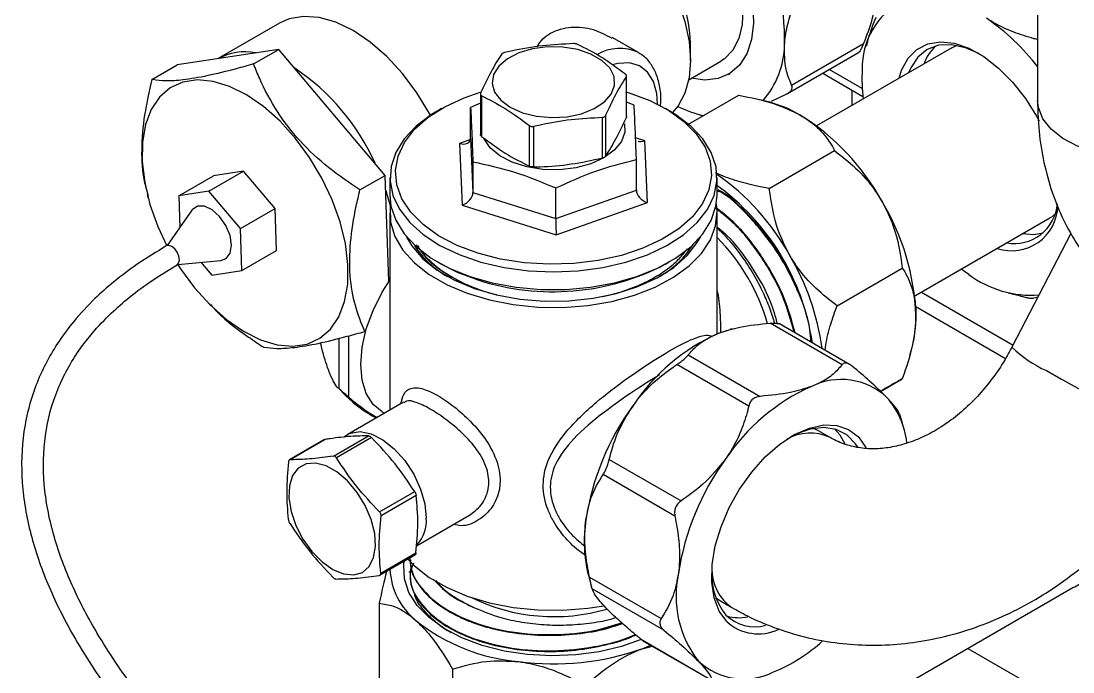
# Model space of a CAD drawing. Extents: x 75 to 2075, y 25 to 1460.
# Drawn here: x 1484.7 to 1645.4, y 666.1 to 765.5 of the extents above; entities that cross this region are included whole.
import ezdxf

# ---------------------------------------------------------------- set-up
doc = ezdxf.new("R2010")
doc.units = 0
doc.header["$LTSCALE"] = 5
doc.linetypes.add('SLD-KATı', pattern=[0])
doc.layers.get('0').update_dxf_attribs({"linetype": 'CONTINUOUS'})

msp = doc.modelspace()

# ---------------------------------------------------------------- linework, layer by layer
at = {"color": 7, "linetype": 'SLD-KATı'}
for p, q in [((1640.005, 781.343), (1640.005, 753.423)), ((1524.137, 765.205), (1514.784, 759.805)), ((1579.003, 760.709), (1574.988, 763.027)), ((1586.946, 759.496), (1586.946, 762.217)), ((1602.426, 755.765), (1613.412, 762.107)), ((1613.95, 762.194), (1613.797, 761.639)), ((1524.047, 761.216), (1508.516, 758.851)), ((1520.184, 758.986), (1524.047, 761.216)), ((1540.311, 741.961), (1524.047, 761.216)), ((1579.003, 760.709), (1579.151, 760.62)), ((1601.806, 754.479), (1612.656, 760.743)), ((1626.882, 761.431), (1606.241, 749.515)), ((1504.653, 756.621), (1508.516, 758.851)), ((1586.688, 756.571), (1591.594, 759.403)), ((1592.76, 757.383), (1592.996, 757.519)), ((1607.168, 757.575), (1613.3, 754.034)), ((1577.175, 750.822), (1577.175, 757.032)), ((1577.205, 750.95), (1577.205, 757.131)), ((1554.85, 754.38), (1554.85, 748.199)), ((1555.028, 754.134), (1555.028, 747.924)), ((1586.683, 749.772), (1594.337, 754.191)), ((1599.342, 753.32), (1601.611, 754.378)), ((1611.669, 752.649), (1611.669, 754.976)), ((1554.85, 752.98), (1553.353, 752.351)), ((1578.346, 752.707), (1577.205, 753.142)), ((1599.068, 753.136), (1597.965, 753.424)), ((1548.936, 752.186), (1548.347, 751.846)), ((1553.353, 747.671), (1553.353, 752.351)), ((1573.493, 744.618), (1573.493, 750.828)), ((1573.983, 751.089), (1573.983, 744.88)), ((1583.708, 751.846), (1583.119, 752.186)), ((1588.377, 751.228), (1588.947, 751.079)), ((1562.346, 743.357), (1562.346, 749.567)), ((1562.983, 749.453), (1562.983, 743.243)), ((1553.353, 747.671), (1553.709, 739.341)), ((1551.664, 746.841), (1552.067, 737.401)), ((1580.391, 737.804), (1579.988, 747.244)), ((1578.702, 739.696), (1578.702, 744.377)), ((1599.001, 739.975), (1608.981, 745.737)), ((1553.709, 744.021), (1553.709, 739.341)), ((1508.765, 738.838), (1514.068, 741.899)), ((1513.367, 739.539), (1518.67, 742.6)), ((1518.67, 742.6), (1514.068, 741.899)), ((1523.489, 736.895), (1518.67, 742.6)), ((1536.448, 739.731), (1540.311, 741.961)), ((1540.861, 725.724), (1540.311, 741.961)), ((1541.027, 741.642), (1541.027, 738.92)), ((1591.027, 738.92), (1591.027, 741.642)), ((1513.367, 739.539), (1508.765, 738.838)), ((1518.186, 733.833), (1513.367, 739.539)), ((1566.383, 735.354), (1566.383, 740.034)), ((1566.383, 735.354), (1578.702, 739.696)), ((1591.369, 739.42), (1591.027, 739.588)), ((1503.95, 738.982), (1504.113, 738.381)), ((1508.765, 738.838), (1508.929, 734.007)), ((1553.709, 739.341), (1566.383, 735.354)), ((1510.78, 736.628), (1506.96, 731.22)), ((1518.186, 733.833), (1523.489, 736.895)), ((1523.706, 730.489), (1523.489, 736.895)), ((1552.067, 737.401), (1566.431, 732.882)), ((1566.431, 732.882), (1580.391, 737.804)), ((1541.027, 736.199), (1541.027, 706.095)), ((1591.027, 717.75), (1591.027, 736.199)), ((1621.24, 723.534), (1641.881, 735.45)), ((1505.562, 734.165), (1506.948, 731.204)), ((1518.403, 727.427), (1518.186, 733.833)), ((1645.102, 733.078), (1636.095, 715.72)), ((1518.403, 727.427), (1523.706, 730.489)), ((1508.615, 728.353), (1515.208, 728.956)), ((1512.154, 728.677), (1513.801, 726.727)), ((1548.347, 728.717), (1548.936, 728.377)), ((1583.119, 728.377), (1583.708, 728.717)), ((1513.801, 726.727), (1518.403, 727.427)), ((1549.695, 727), (1549.62, 726.792)), ((1609.356, 722.039), (1619.337, 727.801)), ((1629.499, 726.823), (1628.344, 727.635)), ((1635.518, 724.014), (1637.377, 723.529)), ((1513.393, 722.307), (1513.53, 722.169)), ((1621.38, 721.904), (1635.112, 713.977)), ((1610.137, 713.024), (1599.151, 719.366)), ((1611.281, 713.082), (1600.572, 719.264)), ((1537.18, 718.111), (1537.328, 718.196)), ((1593.313, 718.497), (1593.091, 718.439)), ((1620.485, 714.411), (1620.788, 715.511)), ((1586.63, 714.537), (1597.616, 708.195)), ((1595.859, 706.709), (1584.873, 713.051)), ((1615.995, 708.96), (1619.337, 710.89)), ((1533.126, 709.471), (1534.286, 708.294)), ((1543.097, 707.289), (1534.511, 702.333)), ((1539.845, 705.813), (1540.192, 705.613)), ((1619.61, 703.13), (1619.069, 705.094)), ((1608.293, 701.901), (1606.525, 702.922)), ((1531.032, 701.583), (1525.676, 698.491)), ((1531.142, 701.619), (1525.764, 698.515)), ((1532.382, 699.058), (1537.76, 702.162)), ((1538.231, 701.888), (1532.854, 698.783)), ((1534.61, 702.311), (1534.004, 701.953)), ((1574.55, 698.565), (1585.537, 692.222)), ((1584.583, 689.904), (1573.597, 696.246)), ((1539.435, 690.548), (1544.812, 693.652)), ((1545.046, 693.044), (1539.669, 689.94)), ((1545.076, 685.339), (1553.095, 689.968)), ((1539.506, 680.865), (1544.861, 683.957)), ((1539.632, 681.161), (1545.01, 684.265)), ((1543.993, 681.424), (1543.993, 681.322)), ((1571.371, 680.814), (1571.911, 678.85)), ((1571.519, 680.588), (1582.505, 674.246)), ((1582.914, 672.452), (1571.927, 678.794)), ((1592.972, 648.688), (1645.416, 678.963)), ((1591.526, 676.94), (1593.294, 675.92)), ((1539.4, 676.579), (1539.4, 665.054)), ((1579.312, 671.137), (1590.298, 664.795)), ((1579.703, 670.86), (1590.412, 664.678)), ((1579.553, 669.625), (1580.907, 670.165)), ((1579.553, 669.625), (1581.135, 670.033)), ((1629.342, 669.684), (1669.147, 646.705)), ((1550.604, 666.524), (1550.604, 654.999))]:
    msp.add_line(p, q, dxfattribs=at)
at = {"color": 8, "linetype": 'SLD-KATı'}
for p, q in [((1613.208, 755.215), (1608.144, 758.138)), ((1579.988, 747.244), (1578.575, 747.689)), ((1553.324, 747.427), (1551.664, 746.841)), ((1622.255, 724.12), (1636.259, 716.036)), ((1533.263, 709.341), (1533.263, 717.069)), ((1534.684, 717.419), (1534.684, 708.118))]:
    msp.add_line(p, q, dxfattribs=at)
at = {"color": 7, "linetype": 'SLD-KATı', "flags": 128}
for points in [[(1583.469, 788.651), (1585.816, 787.052), (1588.087, 785.018), (1590.209, 782.612), (1592.115, 779.913), (1593.743, 777.007), (1595.041, 773.987), (1595.967, 770.951), (1596.491, 767.996), (1596.597, 765.218), (1596.28, 762.705), (1595.552, 760.538), (1594.436, 758.787), (1592.967, 757.508), (1591.193, 756.742), (1589.171, 756.514), (1587.086, 756.801)], [(1583.469, 786.746), (1585.644, 785.25), (1587.74, 783.33), (1589.682, 781.053), (1591.399, 778.502), (1592.829, 775.77), (1593.922, 772.955), (1594.636, 770.159), (1594.947, 767.482), (1594.843, 765.023), (1594.328, 762.868), (1593.421, 761.098), (1592.153, 759.774), (1591.594, 759.403)], [(1573.099, 783.48), (1575.503, 781.849), (1577.835, 779.782), (1580.022, 777.341), (1582, 774.601), (1583.706, 771.645), (1585.091, 768.562), (1586.111, 765.447), (1586.736, 762.394), (1586.946, 759.496), (1586.736, 756.84), (1586.111, 754.509), (1585.091, 752.571), (1584.219, 751.542)], [(1547.227, 751.155), (1547.092, 751.405), (1545.158, 754.576), (1542.958, 757.505), (1540.552, 760.113), (1538.005, 762.329), (1535.386, 764.091), (1532.768, 765.352), (1530.22, 766.078), (1527.814, 766.248), (1525.614, 765.858), (1524.137, 765.205)], [(1618.839, 756.788), (1619.236, 758.048), (1620.221, 759.858), (1621.568, 761.21), (1623.23, 762.058), (1625.152, 762.373), (1627.268, 762.144), (1629.505, 761.378), (1631.788, 760.103), (1634.04, 758.361), (1636.182, 756.211), (1638.143, 753.727), (1639.855, 750.994), (1640.243, 750.272)], [(1568.101, 750.924), (1570.31, 751.387), (1572.25, 752.154), (1573.8, 753.174), (1574.861, 754.385), (1575.366, 755.71), (1575.286, 757.067), (1574.623, 758.369), (1573.42, 759.535), (1571.753, 760.491), (1569.726, 761.179), (1567.467, 761.553), (1565.117, 761.592), (1562.824, 761.292), (1560.733, 760.672), (1558.974, 759.772), (1557.659, 758.647), (1556.869, 757.369), (1556.655, 756.018), (1557.03, 754.678), (1557.97, 753.434), (1559.416, 752.364), (1561.278, 751.536), (1563.438, 751), (1565.761, 750.792), (1568.101, 750.924)], [(1631.146, 760.511), (1628.986, 761.465), (1626.848, 761.923), (1624.877, 761.833), (1623.142, 761.196), (1621.707, 760.038), (1620.624, 758.398), (1620.303, 757.633)], [(1626.882, 761.431), (1627.422, 761.701), (1627.687, 761.805)], [(1508.595, 728.351), (1509.018, 727.7), (1511.175, 724.773), (1513.543, 722.157), (1516.056, 719.923), (1518.647, 718.134), (1521.244, 716.837), (1523.777, 716.068), (1526.177, 715.849), (1528.377, 716.184), (1530.319, 717.065), (1531.949, 718.468), (1533.223, 720.354), (1534.106, 722.672), (1534.573, 725.36), (1534.613, 728.342), (1534.224, 731.539), (1533.416, 734.863), (1532.212, 738.224), (1530.645, 741.528), (1528.756, 744.688), (1526.599, 747.616), (1524.231, 750.232), (1521.718, 752.465), (1519.127, 754.254), (1516.53, 755.551), (1513.997, 756.32), (1511.597, 756.54), (1509.397, 756.205), (1507.455, 755.324), (1505.825, 753.921), (1504.551, 752.034), (1503.668, 749.716), (1503.201, 747.029), (1503.161, 744.046), (1503.551, 740.849), (1504.358, 737.525), (1505.562, 734.165)], [(1587.248, 735.647), (1585.178, 733.813), (1582.636, 732.188), (1579.685, 730.813), (1576.398, 729.721), (1572.856, 728.94), (1569.145, 728.488), (1565.358, 728.377), (1561.587, 728.609), (1557.925, 729.179), (1554.463, 730.072), (1551.286, 731.268), (1548.472, 732.735), (1546.09, 734.438), (1544.199, 736.336), (1542.845, 738.381), (1542.063, 740.523), (1541.87, 742.709), (1542.272, 744.886), (1543.259, 747), (1544.807, 748.998), (1546.877, 750.833), (1549.419, 752.457), (1552.37, 753.832), (1554.974, 754.729)], [(1577.046, 754.739), (1577.592, 754.573), (1580.769, 753.378), (1583.583, 751.91), (1585.965, 750.207), (1587.856, 748.309), (1589.21, 746.264), (1589.992, 744.122), (1590.185, 741.936), (1589.783, 739.759), (1588.796, 737.645), (1587.248, 735.647)], [(1548.347, 751.846), (1547.379, 751.254), (1545.056, 749.498), (1543.224, 747.558), (1541.927, 745.479), (1541.195, 743.31), (1541.045, 741.102), (1541.481, 738.907), (1542.491, 736.776), (1544.054, 734.759), (1546.132, 732.903), (1548.675, 731.252), (1551.626, 729.845), (1554.914, 728.714), (1558.463, 727.886), (1562.189, 727.381), (1566.005, 727.21), (1569.821, 727.377), (1573.549, 727.879), (1577.1, 728.703), (1580.392, 729.83), (1583.347, 731.234), (1585.896, 732.883), (1587.98, 734.736), (1587.98, 734.736)], [(1587.98, 734.736), (1589.548, 736.752), (1590.566, 738.882), (1591.008, 741.076), (1590.865, 743.284), (1590.14, 745.454), (1588.849, 747.534), (1587.024, 749.476), (1584.706, 751.235), (1583.708, 751.846)], [(1576.901, 749.847), (1576.926, 748.548), (1576.402, 747.113), (1575.317, 745.786), (1573.732, 744.639), (1571.732, 743.735), (1569.424, 743.121), (1566.933, 742.83), (1564.393, 742.88), (1561.941, 743.266), (1559.71, 743.968), (1557.819, 744.948), (1556.371, 746.153), (1555.443, 747.519), (1555.415, 747.582)], [(1540.388, 739.685), (1540.528, 739.245), (1541.058, 737.348)], [(1541.027, 738.92), (1541.19, 737.278), (1541.915, 735.109), (1543.206, 733.028), (1545.031, 731.086), (1547.349, 729.328), (1550.104, 727.794), (1553.233, 726.522), (1556.661, 725.539), (1560.309, 724.871), (1564.091, 724.532), (1567.919, 724.53), (1571.702, 724.865), (1575.352, 725.53), (1578.784, 726.508), (1581.916, 727.778), (1584.676, 729.309), (1586.999, 731.065), (1588.831, 733.005), (1590.128, 735.084), (1590.86, 737.252), (1591.027, 738.92)], [(1515.208, 728.956), (1515.999, 729.242), (1516.616, 730.062), (1516.825, 731.296), (1516.595, 732.778), (1515.959, 734.308), (1515.002, 735.679), (1513.853, 736.706), (1512.669, 737.251), (1511.607, 737.24), (1510.813, 736.673), (1510.78, 736.628)], [(1541.139, 737.559), (1541.069, 737.027), (1541.142, 734.818), (1541.799, 732.642), (1543.023, 730.548), (1544.787, 728.587), (1547.048, 726.805), (1549.755, 725.242), (1552.843, 723.937), (1556.24, 722.918), (1559.866, 722.212), (1563.637, 721.833), (1567.463, 721.79), (1571.257, 722.086), (1574.927, 722.712), (1578.389, 723.654), (1581.561, 724.89), (1584.369, 726.392), (1586.747, 728.123), (1588.64, 730.044), (1590.003, 732.108), (1590.803, 734.269), (1591.023, 736.475), (1590.916, 737.559)], [(1642.608, 735.96), (1642.114, 735.593), (1641.881, 735.45)], [(1640.862, 733.131), (1639.389, 732.893), (1637.659, 733.012)], [(1543.529, 732.628), (1544.381, 731.169), (1546.059, 729.23), (1548.254, 727.471), (1550.909, 725.938), (1553.956, 724.671), (1557.316, 723.703), (1560.901, 723.058), (1564.619, 722.753), (1568.373, 722.797), (1572.067, 723.187), (1575.604, 723.915), (1578.893, 724.961), (1581.849, 726.298), (1584.395, 727.891), (1586.466, 729.7), (1588.007, 731.677), (1588.526, 732.628)], [(1508.87, 729.051), (1508.78, 729.623), (1508.525, 730.212), (1508.142, 730.728), (1507.691, 731.092), (1507.24, 731.249), (1506.858, 731.174), (1506.855, 731.172)], [(1508.529, 728.29), (1508.78, 728.582), (1508.87, 729.051)], [(1548.936, 728.377), (1551.286, 727.185), (1554.463, 725.99)], [(1539.845, 705.813), (1539.844, 705.814), (1538.452, 706.969), (1537.417, 708.607), (1536.78, 710.665), (1536.565, 713.063), (1536.78, 715.709), (1537.417, 718.502), (1538.452, 721.335), (1539.844, 724.097), (1541.027, 725.968)], [(1591.313, 717.863), (1593.008, 718.417), (1593.091, 718.439)], [(1592.497, 673.766), (1591.346, 675.378), (1590.576, 677.417), (1590.214, 679.812), (1590.273, 682.482), (1590.751, 685.336), (1591.63, 688.277), (1592.882, 691.205), (1594.464, 694.02), (1596.321, 696.627), (1598.391, 698.936), (1600.602, 700.868), (1602.881, 702.359), (1605.148, 703.357), (1607.328, 703.828), (1609.345, 703.757), (1611.131, 703.145), (1612.626, 702.014), (1613.777, 700.402), (1613.82, 700.319)], [(1612.481, 700.456), (1612.165, 700.945), (1610.862, 702.297), (1609.237, 703.14), (1607.349, 703.444), (1605.268, 703.199), (1603.067, 702.412), (1602.261, 702.002)], [(1606.525, 702.922), (1606.32, 703.034), (1605.72, 703.296)], [(1609.043, 703.2), (1609.808, 702.306), (1610.561, 700.954)], [(1535.492, 680.907), (1536.821, 681.293), (1537.86, 682.192), (1538.543, 683.547), (1538.828, 685.274), (1538.697, 687.263), (1538.158, 689.39), (1537.245, 691.521), (1536.015, 693.522), (1534.545, 695.268), (1532.929, 696.648), (1531.267, 697.577), (1529.664, 697.995), (1528.22, 697.876), (1527.027, 697.228), (1526.159, 696.092), (1525.671, 694.539), (1525.594, 692.667), (1525.931, 690.592), (1526.663, 688.446), (1527.744, 686.364), (1529.104, 684.475), (1530.659, 682.9), (1532.311, 681.736), (1533.957, 681.058), (1535.492, 680.907)], [(1543.787, 683.337), (1544.787, 682.317), (1547.048, 680.534), (1549.755, 678.972), (1552.843, 677.666), (1556.24, 676.648), (1559.866, 675.941), (1563.637, 675.562), (1567.463, 675.52), (1571.257, 675.815), (1573.739, 676.199)], [(1579.434, 671.033), (1576.425, 669.973), (1573.015, 669.163), (1569.423, 668.679), (1565.744, 668.534), (1562.072, 668.732), (1558.502, 669.267), (1555.127, 670.125), (1552.035, 671.285), (1549.305, 672.717), (1547.008, 674.383), (1545.203, 676.239), (1543.938, 678.239), (1543.245, 680.33), (1543.143, 682.459), (1543.212, 683.005)], [(1590.799, 677.451), (1590.99, 677.298), (1591.526, 676.94)]]:
    msp.add_lwpolyline(points, dxfattribs=at)
at = {"color": 8, "linetype": 'SLD-KATı', "flags": 128}
for points in [[(1581.937, 752.824), (1581.821, 754.447), (1581.31, 756.278), (1580.414, 757.711), (1579.177, 758.679), (1577.655, 759.136), (1575.921, 759.062), (1575.188, 758.883)], [(1665.612, 747.3), (1663.259, 746.192), (1660.569, 745.381), (1657.651, 744.899), (1654.625, 744.766), (1651.614, 744.988), (1648.742, 745.554), (1646.127, 746.443), (1643.875, 747.618), (1642.079, 749.03), (1640.811, 750.622), (1640.125, 752.329), (1640.005, 753.423)], [(1641.349, 712.121), (1643.649, 710.821), (1646.185, 709.438), (1648.853, 708.03), (1651.544, 706.654), (1654.147, 705.366), (1656.556, 704.219), (1658.673, 703.26), (1660.41, 702.529), (1661.697, 702.055), (1662.481, 701.857), (1662.723, 701.903)], [(1534.558, 702.36), (1535.004, 702.566), (1536.5, 702.799), (1538.186, 702.459), (1539.955, 701.566), (1541.696, 700.177), (1543.3, 698.38), (1544.666, 696.287), (1545.707, 694.029), (1546.36, 691.75), (1546.582, 689.591)]]:
    msp.add_lwpolyline(points, dxfattribs=at)
at = {"color": 7, "linetype": 'SLD-KATı'}
for centre, radius, start, end in [((1562.238, 761.22), 24.728, 2.31073, 57.68927), ((1567.532, 762.799), 33.812, 358.4467, 28.94153), ((1624.535, 758.481), 11.321, 117.34523, 181.77813), ((1612.66, 737.543), 34.496, 37.55953, 55.51139), ((1518.895, 752.127), 8.708, 79.19744, 118.73143), ((1588.164, 762.103), 13.17, 318.64844, 359.03981), ((1629.326, 756.701), 7.05, 134.73505, 161.02077), ((1507.585, 729.926), 34.121, 23.99323, 56.37832), ((1638.325, 756.573), 25.154, 176.45077, 186.74939), ((1592.856, 768.203), 17.553, 243.5326, 257.18232), ((1594.127, 734.904), 18.889, 59.40979, 74.83741), ((1584.652, 720.564), 36.066, 28.85561, 58.04533), ((1569.775, 711.852), 36.974, 29.04987, 54.94039), ((1569.805, 711.101), 36.171, 8.37112, 54.46329), ((1585.368, 719.315), 36.07, 1.9565, 31.14373), ((1636.079, 737.458), 7.019, 251.38056, 358.77366), ((1636.475, 738.121), 6.575, 259.72147, 355.54945), ((1569.55, 711.01), 30.348, 15.79999, 44.95189), ((1556.817, 738.999), 14.317, 212.62536, 240.77128), ((1575.32, 738.912), 14.197, 299.68933, 328.06739), ((1565.935, 761.474), 37.292, 252.08516, 297.438), ((1568.926, 710.225), 38.519, 7.88001, 30.55244), ((1639.104, 739.737), 16.094, 233.35971, 273.99803), ((1602.526, 720.351), 18.893, 345.1582, 0.59313), ((1603.912, 689.597), 30.947, 114.02563, 146.40852), ((1610.013, 700.552), 10.219, 47.33803, 116.49139), ((1618.055, 681.433), 30.947, 114.02563, 146.40852), ((1548.163, 722.394), 19.783, 225.45627, 242.21934), ((1607.454, 699.692), 12.653, 6.64503, 41.44623), ((1610.421, 683.271), 39.903, 144.01127, 171.26913), ((1624.563, 675.107), 39.903, 144.01127, 171.26913), ((1592.257, 686.039), 21.53, 171.21306, 194.04465), ((1551.684, 682.273), 10.67, 182.84377, 231.22525), ((1600.987, 677.701), 16.238, 167.68805, 217.95983), ((1599.88, 680.925), 9.691, 179.00576, 219.35853), ((1566.11, 703.342), 28.81, 244.0329, 286.34882), ((1563.282, 696.824), 29.277, 231.36485, 264.98874), ((1596.815, 679.386), 6.39, 226.13666, 285.08415), ((1597.355, 679.168), 7.265, 228.03553, 294.85886), ((1594.402, 681.511), 7.136, 254.91336, 280.52628), ((1590.055, 689.515), 25.329, 292.30514, 312.40744), ((1566.026, 708.023), 40.711, 262.51654, 289.40554), ((1595.109, 675.228), 10.219, 227.33803, 296.49139)]:
    msp.add_arc(centre, radius, start, end, dxfattribs=at)
at = {"color": 8, "linetype": 'SLD-KATı'}
for centre, radius, start, end in [((1576.119, 754.584), 6.771, 64.78696, 120.79937), ((1649.183, 729.191), 18.782, 225.82488, 245.34846), ((1605.248, 695.371), 7.206, 65.04329, 120.0368), ((1541.152, 689.18), 5.446, 318.19886, 4.32231), ((1597.354, 681.785), 7.133, 179.67222, 235.35574)]:
    msp.add_arc(centre, radius, start, end, dxfattribs=at)
at = {"color": 7, "linetype": 'SLD-KATı'}
for centre, major_axis, ratio, start_param, end_param in [((1551.664, 748.202), (1.542, -1.042), 0.6640588, 5.1344598, 6.7052562), ((1579.988, 748.605), (1.469, 1.127), 0.6522068, 3.570635, 4.2485114), ((1580.391, 739.165), (1.542, -1.042), 0.6640588, 3.5636635, 5.1344598), ((1552.067, 738.762), (1.469, 1.127), 0.6522068, 4.2485114, 5.8193077), ((1566.431, 734.243), (-0.03, 1.757), 0.0209068, 0.8859485, 2.4567448)]:
    msp.add_ellipse(centre, major_axis=major_axis, ratio=ratio, start_param=start_param, end_param=end_param, dxfattribs=at)
for points, knots in [([(1601.331, 761.882), (1601.376, 762.355), (1601.506, 763.724), (1602.076, 766.187), (1602.826, 768.396), (1603.313, 769.62), (1603.393, 769.821)], [0, 0, 0, 0, 0.1911271, 0.5537053, 0.9267357, 1, 1, 1, 1]), ([(1615.474, 770.046), (1615.282, 768.643), (1614.933, 766.096), (1613.884, 763.343), (1613.412, 762.107)], [0, 0, 0, 0, 0.5510095, 1, 1, 1, 1]), ([(1615.281, 766.069), (1615.201, 765.868), (1614.729, 764.673), (1614.217, 763.343), (1613.986, 762.279), (1613.962, 762.169)], [0, 0, 0, 0, 0.1531681, 0.91264, 1, 1, 1, 1]), ([(1640.098, 762.676), (1639.884, 762.732), (1638.61, 763.071), (1636.32, 763.817), (1633.897, 764.905), (1632.624, 765.705), (1632.193, 765.976)], [0, 0, 0, 0, 0.073265, 0.4365434, 0.8088712, 1, 1, 1, 1]), ([(1563.528, 761.623), (1563.802, 762.049), (1564.347, 762.897), (1566.061, 764.065), (1568.691, 764.806), (1572.098, 764.456), (1574.015, 763.419), (1574.934, 762.922)], [0, 0, 0, 0, 0.11701685, 0.23257293, 0.49683034, 0.75876131, 1, 1, 1, 1]), ([(1569.072, 762.088), (1567.503, 762.015), (1564.342, 761.869), (1560.821, 761.237), (1558.898, 760.791), (1558.562, 760.713)], [0, 0, 0, 0, 0.448547, 0.90343532, 1, 1, 1, 1]), ([(1569.709, 761.974), (1569.654, 761.996), (1569.545, 762.04), (1569.332, 762.079), (1569.17, 762.09), (1569.086, 762.088), (1569.072, 762.088)], [0, 0, 0, 0, 0.31390228, 0.62793517, 0.93959171, 1, 1, 1, 1]), ([(1613.412, 762.107), (1613.321, 761.889), (1613.137, 761.451), (1612.884, 760.987), (1612.725, 760.78), (1612.665, 760.755), (1612.652, 760.749)], [0, 0, 0, 0, 0.31227683, 0.62616083, 0.9186614, 1, 1, 1, 1]), ([(1558.072, 760.451), (1557.545, 759.617), (1556.481, 757.935), (1555.417, 755.657), (1554.88, 754.509)], [0, 0, 0, 0, 0.4957237, 1, 1, 1, 1]), ([(1558.562, 760.713), (1558.492, 760.693), (1558.353, 760.654), (1558.186, 760.567), (1558.104, 760.496), (1558.077, 760.458), (1558.072, 760.451)], [0, 0, 0, 0, 0.3139023, 0.6279352, 0.9395917, 1, 1, 1, 1]), ([(1577.027, 757.407), (1575.818, 758.309), (1573.379, 760.13), (1570.939, 761.356), (1569.709, 761.974)], [0, 0, 0, 0, 0.4957237, 1, 1, 1, 1]), ([(1582.36, 752.554), (1582.38, 752.713), (1582.508, 753.701), (1582.344, 755.378), (1581.844, 757.415), (1580.892, 759.088), (1579.981, 760.153), (1579.292, 760.491), (1579.161, 760.555)], [0, 0, 0, 0, 0.0453086, 0.2800788, 0.5161071, 0.7244693, 0.9477174, 1, 1, 1, 1]), ([(1602.426, 755.765), (1602.093, 756.537), (1601.35, 758.255), (1601.338, 760.594), (1601.331, 761.882)], [0, 0, 0, 0, 0.4489905, 1, 1, 1, 1]), ([(1520.184, 758.986), (1519.288, 758.734), (1516.825, 758.041), (1513.036, 757.115), (1509.4, 756.487), (1506.683, 756.343), (1505.321, 756.485), (1504.708, 756.61), (1504.653, 756.621)], [0, 0, 0, 0, 0.1251545, 0.3440938, 0.5701768, 0.772528, 0.9798808, 1, 1, 1, 1]), ([(1536.448, 739.731), (1534.822, 740.838), (1531.532, 743.077), (1527.192, 747.108), (1523.639, 751.733), (1521.49, 755.775), (1520.489, 758.236), (1520.184, 758.986)], [0, 0, 0, 0, 0.2210602, 0.4473585, 0.669137, 0.8992177, 1, 1, 1, 1]), ([(1577.175, 757.032), (1577.19, 757.067), (1577.22, 757.137), (1577.173, 757.263), (1577.094, 757.354), (1577.037, 757.4), (1577.027, 757.407)], [0, 0, 0, 0, 0.3139023, 0.6279352, 0.9395917, 1, 1, 1, 1]), ([(1504.653, 756.621), (1504.239, 754.807), (1503.401, 751.138), (1502.969, 745.867), (1503.213, 741.75), (1503.841, 739.692), (1504.05, 739.009)], [0, 0, 0, 0, 0.28362966, 0.57397999, 0.8585312, 1, 1, 1, 1]), ([(1573.983, 751.089), (1574.51, 752.219), (1575.574, 754.498), (1576.638, 756.182), (1577.175, 757.032)], [0, 0, 0, 0, 0.4957237, 1, 1, 1, 1]), ([(1601.611, 754.378), (1601.8, 754.482), (1602.179, 754.691), (1602.488, 755.097), (1602.543, 755.468), (1602.459, 755.681), (1602.426, 755.765)], [0, 0, 0, 0, 0.2806938, 0.5628322, 0.8257499, 1, 1, 1, 1]), ([(1554.88, 754.509), (1554.865, 754.461), (1554.835, 754.366), (1554.882, 754.238), (1554.961, 754.167), (1555.018, 754.138), (1555.028, 754.134)], [0, 0, 0, 0, 0.3139023, 0.6279352, 0.9395917, 1, 1, 1, 1]), ([(1555.028, 754.134), (1556.237, 753.527), (1558.676, 752.303), (1561.116, 750.484), (1562.346, 749.567)], [0, 0, 0, 0, 0.4957237, 1, 1, 1, 1]), ([(1594.337, 754.191), (1596.166, 753.838), (1599.634, 753.169), (1602.422, 751.808), (1603.74, 751.165)], [0, 0, 0, 0, 0.5275076, 1, 1, 1, 1]), ([(1578.702, 744.377), (1578.672, 745.176), (1578.614, 746.779), (1578.525, 748.97), (1578.435, 750.965), (1578.376, 752.125), (1578.346, 752.707)], [0, 0, 0, 0, 0.2471026, 0.495209, 0.7469801, 1, 1, 1, 1]), ([(1640.005, 753.423), (1640.022, 752.456), (1640.069, 749.846), (1640.562, 745.689), (1641.62, 741.058), (1643.18, 736.697), (1645.203, 732.667), (1647.653, 729.008), (1650.488, 725.752), (1653.666, 722.919), (1657.145, 720.526), (1660.888, 718.585), (1664.859, 717.102), (1669.029, 716.083), (1673.371, 715.534), (1677.861, 715.462), (1682.467, 715.871), (1687.152, 716.772), (1691.143, 717.923), (1693.548, 718.838), (1694.396, 719.161)], [0, 0, 0, 0, 0.0364868, 0.09850865, 0.15995268, 0.22026873, 0.27933787, 0.33720273, 0.39403931, 0.45011503, 0.50574952, 0.56121011, 0.61681129, 0.67288201, 0.72970448, 0.78748417, 0.84631959, 0.90618341, 0.96692993, 1, 1, 1, 1]), ([(1553.353, 752.351), (1553.412, 751.186), (1553.531, 748.834), (1553.649, 745.636), (1553.709, 744.021)], [0, 0, 0, 0, 0.4952157, 1, 1, 1, 1]), ([(1562.983, 749.453), (1563.32, 749.531), (1565.219, 749.972), (1568.74, 750.606), (1571.901, 750.754), (1573.493, 750.828)], [0, 0, 0, 0, 0.09656456, 0.54496905, 1, 1, 1, 1]), ([(1573.493, 750.828), (1573.563, 750.835), (1573.702, 750.849), (1573.869, 750.935), (1573.951, 751.025), (1573.978, 751.08), (1573.983, 751.089)], [0, 0, 0, 0, 0.3139023, 0.6279352, 0.9395917, 1, 1, 1, 1]), ([(1573.983, 744.88), (1574.51, 745.714), (1575.574, 747.396), (1576.638, 749.674), (1577.175, 750.822)], [0, 0, 0, 0, 0.4957237, 1, 1, 1, 1]), ([(1577.198, 750.95), (1577.198, 750.917), (1577.198, 750.875), (1577.179, 750.831), (1577.175, 750.822)], [0, 0, 0, 0, 0.7901831, 1, 1, 1, 1]), ([(1603.74, 751.165), (1604.147, 750.915), (1605.327, 750.191), (1606.916, 748.791), (1608.185, 747.196), (1608.758, 746.147), (1608.981, 745.737)], [0, 0, 0, 0, 0.16383208, 0.47463023, 0.79438792, 1, 1, 1, 1]), ([(1562.346, 749.567), (1562.401, 749.532), (1562.51, 749.463), (1562.723, 749.422), (1562.885, 749.431), (1562.969, 749.45), (1562.983, 749.453)], [0, 0, 0, 0, 0.31390228, 0.62793517, 0.93959171, 1, 1, 1, 1]), ([(1555.028, 747.924), (1554.984, 747.964), (1554.897, 748.043), (1554.846, 748.142), (1554.855, 748.189), (1554.857, 748.199)], [0, 0, 0, 0, 0.440818, 0.8818193, 1, 1, 1, 1]), ([(1555.028, 747.924), (1556.237, 747.021), (1558.676, 745.201), (1561.116, 743.975), (1562.346, 743.357)], [0, 0, 0, 0, 0.4957237, 1, 1, 1, 1]), ([(1562.983, 743.243), (1563.323, 743.253), (1565.224, 743.309), (1568.745, 743.597), (1571.903, 744.276), (1573.493, 744.618)], [0, 0, 0, 0, 0.09743969, 0.54541504, 1, 1, 1, 1]), ([(1566.383, 740.034), (1568.416, 740.961), (1572.522, 742.833), (1576.629, 743.859), (1578.702, 744.377)], [0, 0, 0, 0, 0.4952157, 1, 1, 1, 1]), ([(1573.983, 744.88), (1573.955, 744.847), (1573.898, 744.781), (1573.736, 744.693), (1573.59, 744.642), (1573.507, 744.622), (1573.493, 744.618)], [0, 0, 0, 0, 0.3139023, 0.6279352, 0.9395917, 1, 1, 1, 1]), ([(1608.981, 745.737), (1610.078, 744.882), (1612.309, 743.146), (1614.721, 740.424), (1615.871, 738.565), (1616.24, 737.97)], [0, 0, 0, 0, 0.3967467, 0.8067521, 1, 1, 1, 1]), ([(1562.983, 743.243), (1562.91, 743.244), (1562.765, 743.246), (1562.55, 743.283), (1562.415, 743.325), (1562.356, 743.352), (1562.346, 743.357)], [0, 0, 0, 0, 0.31390228, 0.62793517, 0.93959171, 1, 1, 1, 1]), ([(1599.001, 739.975), (1598.289, 740.104), (1596.5, 740.428), (1593.749, 741.167), (1591.738, 741.882), (1590.844, 742.351), (1590.807, 742.37)], [0, 0, 0, 0, 0.24185526, 0.60814042, 0.98354979, 1, 1, 1, 1]), ([(1537.18, 718.111), (1536.663, 719.386), (1535.618, 721.967), (1534.821, 726.538), (1534.889, 731.715), (1535.604, 736.193), (1536.251, 738.905), (1536.448, 739.731)], [0, 0, 0, 0, 0.2210602, 0.4473585, 0.669137, 0.8992177, 1, 1, 1, 1]), ([(1605.386, 716.485), (1605.347, 717.11), (1605.189, 719.613), (1603.429, 724.516), (1600.279, 730.553), (1596.059, 735.689), (1592.796, 738.85), (1591.104, 739.673), (1591.027, 739.71)], [0, 0, 0, 0, 0.0763411, 0.3056543, 0.5327599, 0.7621853, 0.9891847, 1, 1, 1, 1]), ([(1603.189, 724.859), (1602.259, 726.767), (1600.336, 730.713), (1596.132, 735.731), (1592.913, 738.88), (1591.253, 739.692), (1591.207, 739.715)], [0, 0, 0, 0, 0.3169868, 0.6554951, 0.9904238, 1, 1, 1, 1]), ([(1602.098, 729.806), (1601.471, 731.045), (1599.826, 734.295), (1599.316, 737.804), (1599.001, 739.975)], [0, 0, 0, 0, 0.3814192, 1, 1, 1, 1]), ([(1616.24, 737.97), (1616.867, 736.73), (1618.511, 733.481), (1619.021, 729.972), (1619.337, 727.801)], [0, 0, 0, 0, 0.3814192, 1, 1, 1, 1]), ([(1602.948, 717.893), (1602.452, 719.703), (1601.403, 723.535), (1598.186, 729.316), (1594.523, 734.143), (1591.863, 736.233), (1590.814, 737.058)], [0, 0, 0, 0, 0.2511572, 0.5317884, 0.8152864, 1, 1, 1, 1]), ([(1602.822, 717.965), (1602.337, 719.734), (1601.297, 723.526), (1598.097, 729.264), (1594.477, 734.048), (1591.863, 736.105), (1590.859, 736.896)], [0, 0, 0, 0, 0.2488438, 0.53333899, 0.82074038, 1, 1, 1, 1]), ([(1600.286, 719.207), (1599.96, 720.36), (1599.112, 723.356), (1596.378, 728.107), (1593.475, 732.062), (1591.519, 733.634), (1591.027, 734.029)], [0, 0, 0, 0, 0.2101383, 0.5462686, 0.8858332, 1, 1, 1, 1]), ([(1599.835, 719.386), (1599.792, 719.54), (1599.524, 720.498), (1598.879, 722.274), (1597.725, 724.883), (1596.211, 727.62), (1594.32, 730.352), (1592.57, 732.488), (1591.422, 733.551), (1591.027, 733.916)], [0, 0, 0, 0, 0.0289693, 0.1798826, 0.330796, 0.5207822, 0.7107684, 0.9007546, 1, 1, 1, 1]), ([(1506.855, 731.173), (1505.364, 730.27), (1502.609, 728.602), (1498.985, 725.873), (1495.714, 722.991), (1492.896, 719.983), (1489.772, 715.828), (1486.827, 710.389), (1484.812, 702.971), (1484.573, 694.997), (1485.96, 687.068), (1488.61, 679.43), (1492.592, 671.37), (1497.939, 663.097), (1504.588, 654.733), (1511.331, 647.485), (1517.943, 641.164), (1523.981, 635.902), (1529.706, 631.297), (1535.504, 626.934), (1541.896, 622.45), (1549.214, 617.72), (1556.943, 613.152), (1563.951, 609.387), (1569.82, 606.492), (1574.84, 604.179), (1580.351, 601.824), (1586.595, 599.416), (1593.318, 597.152), (1599.996, 595.252), (1606.368, 593.804), (1612.148, 592.836), (1618.196, 592.178), (1625.105, 591.961), (1631.695, 592.563), (1637.139, 593.789), (1641.567, 595.271), (1645.564, 597.286), (1649.052, 599.7), (1650.759, 601.32), (1651.651, 602.167)], [0, 0, 0, 0, 0.0226416, 0.0418232, 0.0580596, 0.0777887, 0.0930004, 0.1212697, 0.1502731, 0.1787015, 0.2071952, 0.2360093, 0.2652518, 0.3045405, 0.3441587, 0.3845088, 0.4164855, 0.4486679, 0.476691, 0.5015913, 0.5331188, 0.5679592, 0.6039396, 0.6390405, 0.6621667, 0.681658, 0.7047983, 0.733546, 0.7614467, 0.7894541, 0.8164262, 0.8393959, 0.8592478, 0.888704, 0.9210589, 0.9364674, 0.9531613, 0.974353, 0.9865974, 1, 1, 1, 1]), ([(1551.662, 725.759), (1550.251, 726.536), (1547.374, 728.12), (1545.871, 730.247), (1545.106, 731.331)], [0, 0, 0, 0, 0.4904292, 1, 1, 1, 1]), ([(1545.281, 731.174), (1545.404, 730.965), (1545.902, 730.12), (1547.184, 728.808), (1549.068, 727.27), (1551.255, 725.953), (1553.64, 724.874), (1555.693, 724.135), (1556.981, 723.833), (1557.379, 723.739)], [0, 0, 0, 0, 0.0587612, 0.2376092, 0.4154524, 0.5907279, 0.7619531, 0.9264285, 1, 1, 1, 1]), ([(1573.512, 723.451), (1574.135, 723.59), (1575.554, 723.906), (1577.664, 724.592), (1579.838, 725.487), (1581.873, 726.568), (1583.713, 727.826), (1585.303, 729.203), (1586.112, 730.23), (1586.502, 730.724)], [0, 0, 0, 0, 0.1110256, 0.2529146, 0.3994772, 0.5494357, 0.7019303, 0.8564902, 1, 1, 1, 1]), ([(1649.268, 604.498), (1648.442, 603.716), (1646.861, 602.219), (1643.621, 600.017), (1639.911, 598.204), (1635.772, 596.876), (1630.609, 595.78), (1624.359, 595.289), (1617.362, 595.577), (1610.541, 596.422), (1603.333, 597.839), (1595.504, 599.94), (1587.966, 602.457), (1581.415, 604.995), (1576.058, 607.292), (1571.156, 609.555), (1565.985, 612.109), (1559.592, 615.508), (1552.385, 619.688), (1544.915, 624.441), (1538.464, 628.909), (1532.777, 633.139), (1527.341, 637.452), (1521.577, 642.383), (1515.149, 648.387), (1508.527, 655.307), (1501.968, 663.27), (1496.632, 671.123), (1492.542, 678.797), (1489.703, 686.105), (1488.046, 693.727), (1487.968, 701.43), (1489.694, 708.564), (1492.395, 713.729), (1495.285, 717.638), (1497.908, 720.47), (1500.988, 723.203), (1504.445, 725.817), (1507.09, 727.418), (1508.527, 728.289)], [0, 0, 0, 0, 0.0129575, 0.0248084, 0.0453521, 0.0615541, 0.0770216, 0.1095053, 0.1384618, 0.1638478, 0.195029, 0.2300236, 0.2649339, 0.2940374, 0.3174217, 0.3373133, 0.3609611, 0.3887789, 0.4266749, 0.4634359, 0.4972026, 0.5223179, 0.5494394, 0.581028, 0.613435, 0.654356, 0.6941687, 0.7337646, 0.7633531, 0.7925346, 0.8212473, 0.8496137, 0.8784655, 0.906684, 0.92166, 0.9412171, 0.9574912, 0.9768928, 1, 1, 1, 1]), ([(1609.356, 722.039), (1608.259, 722.893), (1606.028, 724.63), (1603.616, 727.351), (1602.466, 729.21), (1602.098, 729.806)], [0, 0, 0, 0, 0.39674668, 0.80675212, 1, 1, 1, 1]), ([(1619.337, 727.801), (1619.58, 727.401), (1620.193, 726.398), (1620.943, 724.504), (1621.367, 722.432), (1621.405, 721.024), (1621.418, 720.546)], [0, 0, 0, 0, 0.2056137, 0.5170117, 0.8361666, 1, 1, 1, 1]), ([(1637.404, 723.522), (1637.64, 723.462), (1638.113, 723.342), (1638.674, 723.223), (1638.995, 723.176), (1639.084, 723.179), (1639.119, 723.181)], [0, 0, 0, 0, 0.2806938, 0.5628322, 0.8257499, 1, 1, 1, 1]), ([(1513.598, 722.232), (1513.948, 721.841), (1515.629, 719.963), (1518.467, 717.875), (1520.906, 716.243), (1521.649, 715.745)], [0, 0, 0, 0, 0.15444162, 0.74243926, 1, 1, 1, 1]), ([(1607.549, 715.237), (1607.62, 715.769), (1607.828, 717.315), (1608.498, 719.623), (1609.115, 721.359), (1609.356, 722.039)], [0, 0, 0, 0, 0.2423013, 0.7034622, 1, 1, 1, 1]), ([(1639.119, 723.181), (1639.323, 723.204), (1639.549, 723.23), (1640.045, 723.404), (1640.09, 723.42)], [0, 0, 0, 0, 0.9085991, 1, 1, 1, 1]), ([(1621.418, 720.546), (1621.316, 719.084), (1621.1, 715.988), (1619.946, 712.65), (1619.337, 710.89)], [0, 0, 0, 0, 0.4724924, 1, 1, 1, 1]), ([(1591.313, 717.863), (1592.344, 718.198), (1594.665, 718.953), (1597.549, 719.219), (1599.151, 719.366)], [0, 0, 0, 0, 0.4446442, 1, 1, 1, 1]), ([(1599.151, 719.366), (1599.382, 719.378), (1599.844, 719.401), (1600.349, 719.359), (1600.501, 719.287), (1600.567, 719.256)], [0, 0, 0, 0, 0.3579247, 0.7176914, 1, 1, 1, 1]), ([(1521.649, 715.745), (1521.703, 715.734), (1522.305, 715.612), (1523.662, 715.468), (1526.338, 715.606), (1529.983, 716.228), (1533.766, 717.151), (1536.284, 717.859), (1537.18, 718.111)], [0, 0, 0, 0, 0.0201191, 0.2229242, 0.4298164, 0.6482429, 0.8748459, 1, 1, 1, 1]), ([(1586.63, 714.537), (1587.053, 715.025), (1587.909, 716.013), (1589.555, 717.119), (1590.843, 717.664), (1591.313, 717.863)], [0, 0, 0, 0, 0.38241077, 0.77465283, 1, 1, 1, 1]), ([(1531.498, 712.599), (1531.157, 713.639), (1530.789, 714.758), (1530.453, 716.277), (1530.429, 716.384)], [0, 0, 0, 0, 0.9301387, 1, 1, 1, 1]), ([(1636.095, 715.72), (1635.822, 715.213), (1634.975, 713.638), (1633.341, 711.157), (1631.129, 708.433), (1628.723, 706.054), (1626.188, 704.055), (1623.584, 702.461), (1620.97, 701.281), (1618.396, 700.514), (1615.898, 700.15), (1613.487, 700.179), (1611.158, 700.614), (1609.454, 701.259), (1608.513, 701.779), (1608.293, 701.901)], [0, 0, 0, 0, 0.0382422, 0.1186366, 0.1989573, 0.2792105, 0.359499, 0.4400452, 0.5212363, 0.6036886, 0.6883263, 0.776457, 0.86973, 0.969464, 1, 1, 1, 1]), ([(1584.873, 713.051), (1585.083, 713.196), (1585.505, 713.486), (1586.062, 713.939), (1586.432, 714.294), (1586.574, 714.468), (1586.63, 714.537)], [0, 0, 0, 0, 0.2806938, 0.5628322, 0.8257499, 1, 1, 1, 1]), ([(1533.263, 709.341), (1533.222, 709.378), (1532.981, 709.598), (1532.517, 710.212), (1531.959, 711.331), (1531.615, 712.278), (1531.498, 712.599)], [0, 0, 0, 0, 0.073265, 0.4365434, 0.8088712, 1, 1, 1, 1]), ([(1578.134, 706.719), (1578.488, 707.191), (1579.515, 708.558), (1581.564, 710.609), (1583.546, 712.156), (1584.686, 712.925), (1584.873, 713.051)], [0, 0, 0, 0, 0.1911271, 0.5537053, 0.9267357, 1, 1, 1, 1]), ([(1610.137, 713.024), (1609.715, 712.536), (1608.858, 711.549), (1607.213, 710.443), (1605.925, 709.897), (1605.455, 709.699)], [0, 0, 0, 0, 0.3824108, 0.7746528, 1, 1, 1, 1]), ([(1611.668, 712.807), (1611.495, 712.936), (1611.146, 713.196), (1610.666, 713.321), (1610.331, 713.235), (1610.193, 713.084), (1610.137, 713.024)], [0, 0, 0, 0, 0.2806938, 0.5628322, 0.8257499, 1, 1, 1, 1]), ([(1616.939, 708.067), (1616.132, 708.858), (1614.669, 710.292), (1612.598, 712.027), (1611.668, 712.807)], [0, 0, 0, 0, 0.5510095, 1, 1, 1, 1]), ([(1619.337, 710.89), (1619.146, 710.779), (1618.757, 710.554), (1617.606, 709.89), (1616.571, 709.292), (1616.24, 709.101)], [0, 0, 0, 0, 0.39674668, 0.80675212, 1, 1, 1, 1]), ([(1534.684, 708.118), (1534.495, 708.28), (1534.117, 708.604), (1533.656, 709), (1533.381, 709.238), (1533.296, 709.312), (1533.263, 709.341)], [0, 0, 0, 0, 0.2806938, 0.5628322, 0.8257499, 1, 1, 1, 1]), ([(1605.455, 709.699), (1604.423, 709.363), (1602.102, 708.608), (1599.218, 708.342), (1597.616, 708.195)], [0, 0, 0, 0, 0.4446442, 1, 1, 1, 1]), ([(1539.068, 704.964), (1538.956, 705.019), (1537.416, 705.774), (1535.998, 706.991), (1534.684, 708.118)], [0, 0, 0, 0, 0.0729212, 1, 1, 1, 1]), ([(1597.616, 708.195), (1597.381, 708.159), (1596.91, 708.088), (1596.339, 707.695), (1596.001, 707.2), (1595.9, 706.849), (1595.859, 706.709)], [0, 0, 0, 0, 0.2806938, 0.5628322, 0.8257499, 1, 1, 1, 1]), ([(1619.053, 705.15), (1619.037, 705.198), (1618.944, 705.483), (1618.598, 706.129), (1617.853, 707.096), (1617.17, 707.821), (1616.939, 708.067)], [0, 0, 0, 0, 0.073265, 0.4365434, 0.8088712, 1, 1, 1, 1]), ([(1574.55, 698.565), (1574.885, 699.831), (1575.631, 702.653), (1577.245, 705.274), (1578.134, 706.719)], [0, 0, 0, 0, 0.44899048, 1, 1, 1, 1]), ([(1595.859, 706.709), (1595.81, 706.503), (1595.515, 705.277), (1594.784, 703.011), (1593.574, 700.477), (1592.605, 699.042), (1592.276, 698.555)], [0, 0, 0, 0, 0.073265, 0.4365434, 0.8088712, 1, 1, 1, 1]), ([(1531.036, 701.575), (1531.06, 701.591), (1531.091, 701.611), (1531.132, 701.618), (1531.142, 701.619)], [0, 0, 0, 0, 0.76325787, 1, 1, 1, 1]), ([(1537.76, 702.162), (1536.887, 702.148), (1535.131, 702.118), (1532.766, 701.851), (1531.386, 701.654), (1531.142, 701.619)], [0, 0, 0, 0, 0.4481187, 0.9025602, 1, 1, 1, 1]), ([(1537.76, 702.162), (1537.801, 702.157), (1537.885, 702.145), (1538.043, 702.055), (1538.161, 701.958), (1538.221, 701.897), (1538.231, 701.888)], [0, 0, 0, 0, 0.3139023, 0.6279352, 0.9395917, 1, 1, 1, 1]), ([(1544.812, 693.652), (1543.853, 695.087), (1541.918, 697.981), (1539.467, 700.578), (1538.231, 701.888)], [0, 0, 0, 0, 0.4957237, 1, 1, 1, 1]), ([(1593.294, 675.92), (1594.198, 675.424), (1596.488, 674.166), (1600.37, 672.568), (1604.922, 671.231), (1609.604, 670.409), (1614.369, 670.097), (1619.178, 670.3), (1623.992, 671.014), (1628.771, 672.234), (1633.473, 673.953), (1638.057, 676.158), (1642.479, 678.831), (1646.699, 681.949), (1650.673, 685.484), (1654.367, 689.401), (1657.734, 693.669), (1660.527, 697.857), (1662.062, 700.685), (1662.723, 701.903)], [0, 0, 0, 0, 0.0388105, 0.0983832, 0.1578569, 0.2172763, 0.2767737, 0.3364727, 0.3964756, 0.4568553, 0.5176504, 0.5788649, 0.6404725, 0.702425, 0.7646626, 0.8271246, 0.889757, 0.952517, 1, 1, 1, 1]), ([(1525.527, 698.182), (1525.393, 696.657), (1525.122, 693.582), (1525.367, 690.804), (1525.49, 689.403)], [0, 0, 0, 0, 0.4957237, 1, 1, 1, 1]), ([(1525.764, 698.515), (1525.728, 698.508), (1525.654, 698.494), (1525.573, 698.385), (1525.537, 698.267), (1525.528, 698.194), (1525.527, 698.182)], [0, 0, 0, 0, 0.31390228, 0.62793517, 0.93959171, 1, 1, 1, 1]), ([(1532.382, 699.058), (1531.279, 698.911), (1529.058, 698.614), (1526.989, 698.517), (1525.947, 698.515), (1525.764, 698.515)], [0, 0, 0, 0, 0.448547, 0.9034353, 1, 1, 1, 1]), ([(1532.854, 698.783), (1532.812, 698.839), (1532.729, 698.95), (1532.571, 699.045), (1532.453, 699.066), (1532.392, 699.059), (1532.382, 699.058)], [0, 0, 0, 0, 0.31390228, 0.62793517, 0.93959171, 1, 1, 1, 1]), ([(1539.435, 690.548), (1538.22, 691.835), (1535.768, 694.43), (1533.831, 697.324), (1532.854, 698.783)], [0, 0, 0, 0, 0.4957237, 1, 1, 1, 1]), ([(1573.597, 696.246), (1573.702, 696.415), (1573.915, 696.755), (1574.212, 697.431), (1574.424, 698.057), (1574.514, 698.42), (1574.55, 698.565)], [0, 0, 0, 0, 0.2806938, 0.5628322, 0.8257499, 1, 1, 1, 1]), ([(1592.276, 698.555), (1591.188, 697.225), (1589.214, 694.812), (1586.676, 693.025), (1585.537, 692.222)], [0, 0, 0, 0, 0.5510095, 1, 1, 1, 1]), ([(1570.98, 689.328), (1571.205, 690.5), (1571.711, 693.136), (1572.923, 695.135), (1573.597, 696.246)], [0, 0, 0, 0, 0.4446442, 1, 1, 1, 1]), ([(1544.812, 693.652), (1544.849, 693.59), (1544.922, 693.465), (1545.002, 693.26), (1545.037, 693.121), (1545.045, 693.055), (1545.046, 693.044)], [0, 0, 0, 0, 0.3139023, 0.6279352, 0.9395917, 1, 1, 1, 1]), ([(1545.01, 684.265), (1545.144, 685.79), (1545.414, 688.865), (1545.17, 691.643), (1545.046, 693.044)], [0, 0, 0, 0, 0.49572372, 1, 1, 1, 1]), ([(1585.537, 692.222), (1585.338, 692.066), (1584.939, 691.753), (1584.59, 691.084), (1584.497, 690.441), (1584.558, 690.057), (1584.583, 689.904)], [0, 0, 0, 0, 0.28069379, 0.56283221, 0.82574987, 1, 1, 1, 1]), ([(1539.632, 681.161), (1539.51, 682.538), (1539.264, 685.315), (1539.533, 688.389), (1539.669, 689.94)], [0, 0, 0, 0, 0.4957237, 1, 1, 1, 1]), ([(1539.669, 689.94), (1539.67, 690.005), (1539.671, 690.136), (1539.595, 690.341), (1539.504, 690.475), (1539.445, 690.538), (1539.435, 690.548)], [0, 0, 0, 0, 0.3139023, 0.6279352, 0.9395917, 1, 1, 1, 1]), ([(1584.583, 689.904), (1584.794, 688.759), (1585.221, 686.44), (1585.356, 683.487), (1585.185, 681.785), (1585.122, 681.164)], [0, 0, 0, 0, 0.3824108, 0.7746528, 1, 1, 1, 1]), ([(1525.49, 689.403), (1525.501, 689.344), (1525.521, 689.226), (1525.598, 689.021), (1525.673, 688.878), (1525.717, 688.807), (1525.724, 688.795)], [0, 0, 0, 0, 0.31390228, 0.62793517, 0.93959171, 1, 1, 1, 1]), ([(1525.724, 688.795), (1526.684, 687.361), (1528.619, 684.466), (1531.07, 681.869), (1532.306, 680.56)], [0, 0, 0, 0, 0.4957237, 1, 1, 1, 1]), ([(1571.519, 680.588), (1571.308, 681.733), (1570.881, 684.052), (1570.746, 687.004), (1570.917, 688.707), (1570.98, 689.328)], [0, 0, 0, 0, 0.38241077, 0.77465283, 1, 1, 1, 1]), ([(1544.065, 683.497), (1544.13, 682.8), (1544.268, 681.3), (1545.503, 679.127), (1547.388, 677.098), (1549.785, 675.396), (1552.227, 674.173), (1554.676, 673.255), (1557.172, 672.549), (1560.596, 671.905), (1564.822, 671.574), (1569.596, 671.828), (1573.607, 672.472), (1575.766, 673.231), (1576.548, 673.506)], [0, 0, 0, 0, 0.082824, 0.1781697, 0.2688057, 0.3547301, 0.4359409, 0.4874915, 0.5521646, 0.6230209, 0.7289819, 0.8346945, 0.9401585, 1, 1, 1, 1]), ([(1545.01, 684.265), (1544.999, 684.207), (1544.977, 684.089), (1544.918, 683.988), (1544.87, 683.969), (1544.857, 683.964)], [0, 0, 0, 0, 0.4214387, 0.8430527, 1, 1, 1, 1]), ([(1544.253, 682.348), (1544.149, 681.534), (1543.891, 679.527), (1545.6, 676.417), (1548.955, 673.369), (1553.787, 671.024), (1559.629, 669.567), (1566.008, 669.132), (1572.327, 669.822), (1576.569, 670.862), (1578.355, 671.754), (1578.497, 671.825)], [0, 0, 0, 0, 0.0881044, 0.217149, 0.3451549, 0.4744751, 0.6022522, 0.7316885, 0.8594235, 0.9888157, 1, 1, 1, 1]), ([(1544.191, 683.201), (1544.169, 682.926), (1544.049, 681.46), (1545.651, 678.882), (1548.942, 675.831), (1553.788, 673.49), (1559.636, 672.022), (1565.975, 671.627), (1571.839, 672.119), (1575.073, 673.168), (1576.436, 673.61)], [0, 0, 0, 0, 0.033358, 0.1776814, 0.3208431, 0.4654745, 0.6083803, 0.7531417, 0.8960004, 1, 1, 1, 1]), ([(1544.359, 681.702), (1544.359, 681.721), (1544.363, 682.073), (1544.525, 682.416), (1544.678, 682.741)], [0, 0, 0, 0, 0.0530871, 1, 1, 1, 1]), ([(1532.306, 680.56), (1532.358, 680.511), (1532.463, 680.412), (1532.622, 680.318), (1532.724, 680.287), (1532.77, 680.285), (1532.777, 680.285)], [0, 0, 0, 0, 0.3139023, 0.6279352, 0.9395917, 1, 1, 1, 1]), ([(1532.777, 680.285), (1532.959, 680.285), (1533.989, 680.287), (1536.055, 680.382), (1538.276, 680.679), (1539.395, 680.828)], [0, 0, 0, 0, 0.09656456, 0.54496905, 1, 1, 1, 1]), ([(1539.395, 680.828), (1539.443, 680.841), (1539.538, 680.868), (1539.621, 680.978), (1539.639, 681.086), (1539.633, 681.151), (1539.632, 681.161)], [0, 0, 0, 0, 0.3139023, 0.6279352, 0.9395917, 1, 1, 1, 1]), ([(1540.552, 681.469), (1540.541, 681.435), (1540.129, 680.117), (1539.76, 678.325), (1539.4, 676.579)], [0, 0, 0, 0, 0.0260767, 1, 1, 1, 1]), ([(1544.079, 681.326), (1544.136, 680.476), (1544.271, 678.456), (1546.032, 675.924), (1548.437, 673.824), (1550.774, 672.389), (1553.202, 671.311), (1556.163, 670.321), (1559.874, 669.512), (1564.605, 669.125), (1569.422, 669.323), (1574.014, 670.165), (1577.132, 671.015), (1578.461, 671.697), (1578.577, 671.756)], [0, 0, 0, 0, 0.0948319, 0.2253882, 0.2977847, 0.3748141, 0.4428051, 0.4926618, 0.5922288, 0.6917958, 0.7913627, 0.8909295, 0.9904963, 1, 1, 1, 1]), ([(1547.707, 680.223), (1548.592, 679.296), (1550.208, 677.603), (1552.847, 676.396), (1554.042, 675.849)], [0, 0, 0, 0, 0.5471948, 1, 1, 1, 1]), ([(1548.069, 680.041), (1548.332, 679.721), (1549.074, 678.82), (1550.998, 677.343), (1552.945, 676.388), (1554.042, 675.849)], [0, 0, 0, 0, 0.1939077, 0.5455754, 1, 1, 1, 1]), ([(1571.927, 678.794), (1571.907, 678.866), (1571.867, 679.01), (1571.753, 679.5), (1571.631, 680.061), (1571.551, 680.438), (1571.519, 680.588)], [0, 0, 0, 0, 0.2806938, 0.5628322, 0.8257499, 1, 1, 1, 1]), ([(1585.122, 681.164), (1584.897, 679.992), (1584.391, 677.356), (1583.179, 675.356), (1582.505, 674.246)], [0, 0, 0, 0, 0.4446442, 1, 1, 1, 1]), ([(1645.416, 678.963), (1645.768, 679.159), (1646.78, 679.722), (1648.27, 680.367), (1649.706, 680.809), (1650.742, 680.971), (1651.314, 680.976), (1651.475, 680.927), (1651.435, 680.943), (1651.434, 680.943)], [0, 0, 0, 0, 0.0938596, 0.2694822, 0.4443239, 0.6203329, 0.8011991, 0.9942974, 1, 1, 1, 1]), ([(1550.409, 672.084), (1550.353, 672.111), (1549.348, 672.606), (1547.84, 673.792), (1546.027, 675.621), (1544.969, 677.221), (1544.723, 678.213), (1544.65, 678.506)], [0, 0, 0, 0, 0.0173193, 0.3090638, 0.5900014, 0.8791481, 1, 1, 1, 1]), ([(1574.042, 675.877), (1573.434, 676.553), (1572.331, 677.779), (1572.052, 678.48), (1571.927, 678.794)], [0, 0, 0, 0, 0.5510095, 1, 1, 1, 1]), ([(1539.4, 676.579), (1540.097, 676.477), (1541.514, 676.269), (1543.441, 675.267), (1544.623, 674.273), (1545.002, 673.955)], [0, 0, 0, 0, 0.3967467, 0.8067521, 1, 1, 1, 1]), ([(1554.042, 675.849), (1555.321, 675.329), (1557.532, 674.431), (1561.179, 673.654), (1564.557, 673.262), (1568.045, 673.204), (1571.454, 673.504), (1574.014, 673.911), (1575.305, 674.306), (1575.586, 674.392)], [0, 0, 0, 0, 0.2043443, 0.3531891, 0.5063504, 0.6551944, 0.8083189, 0.9583399, 1, 1, 1, 1]), ([(1579.312, 671.137), (1579.159, 671.265), (1578.244, 672.025), (1576.648, 673.392), (1575.057, 674.847), (1574.299, 675.616), (1574.042, 675.877)], [0, 0, 0, 0, 0.073265, 0.4365434, 0.8088712, 1, 1, 1, 1]), ([(1545.002, 673.955), (1545.752, 673.205), (1547.72, 671.238), (1549.502, 668.326), (1550.604, 666.524)], [0, 0, 0, 0, 0.3814192, 1, 1, 1, 1]), ([(1582.505, 674.246), (1582.419, 674.084), (1582.245, 673.758), (1582.3, 673.218), (1582.559, 672.774), (1582.813, 672.544), (1582.914, 672.452)], [0, 0, 0, 0, 0.2806938, 0.5628322, 0.8257499, 1, 1, 1, 1]), ([(1582.914, 672.452), (1583.843, 671.673), (1585.914, 669.938), (1587.378, 668.503), (1588.184, 667.713)], [0, 0, 0, 0, 0.4489905, 1, 1, 1, 1]), ([(1579.707, 670.869), (1579.683, 670.879), (1579.554, 670.934), (1579.42, 671.046), (1579.312, 671.137)], [0, 0, 0, 0, 0.19244192, 1, 1, 1, 1]), ([(1570.844, 663.988), (1571.927, 664.913), (1574.13, 666.795), (1577.127, 668.636), (1578.964, 669.385), (1579.553, 669.625)], [0, 0, 0, 0, 0.3967467, 0.8067521, 1, 1, 1, 1]), ([(1550.604, 666.524), (1552.291, 667.016), (1555.488, 667.948), (1559.044, 667.752), (1560.724, 667.659)], [0, 0, 0, 0, 0.5275076, 1, 1, 1, 1]), ([(1560.724, 667.659), (1561.305, 667.571), (1562.986, 667.317), (1565.76, 666.488), (1568.547, 665.276), (1570.198, 664.35), (1570.844, 663.988)], [0, 0, 0, 0, 0.1638321, 0.4746302, 0.7943879, 1, 1, 1, 1]), ([(1588.184, 667.713), (1588.415, 667.467), (1589.086, 666.754), (1589.838, 665.784), (1590.187, 665.136), (1590.283, 664.843), (1590.298, 664.795)], [0, 0, 0, 0, 0.1911271, 0.5537053, 0.9267357, 1, 1, 1, 1])]:
    msp.add_open_spline(points, degree=3, knots=knots, dxfattribs=at)
msp.add_open_spline([(1553.709, 744.021), (1555.821, 743.568), (1560.046, 742.662), (1564.271, 740.91), (1566.383, 740.034)], degree=3, dxfattribs=at)
at = {"color": 8, "linetype": 'SLD-KATı'}
for points, knots in [([(1591.027, 724.323), (1591.05, 724.231), (1591.343, 723.034), (1591.504, 720.864), (1591.553, 718.789), (1591.574, 717.914)], [0, 0, 0, 0, 0.0462682, 0.5981334, 1, 1, 1, 1]), ([(1571.021, 683.853), (1570.727, 684.035), (1569.542, 684.764), (1567.761, 686.564), (1566.124, 688.782), (1564.835, 691.488), (1564.192, 694.652), (1565.105, 698.793), (1567.934, 703.028), (1572.189, 707.088), (1576.874, 710.709), (1581.285, 713.695), (1585.203, 716.012), (1587.847, 717.225), (1589.465, 717.634), (1590.006, 717.452), (1590.282, 717.36)], [0, 0, 0, 0, 0.0196227, 0.0790064, 0.1400294, 0.1743278, 0.2498194, 0.3251462, 0.4218367, 0.5322743, 0.6234483, 0.7057969, 0.7918028, 0.8779165, 0.9379073, 1, 1, 1, 1]), ([(1582.238, 711.484), (1580.923, 710.661), (1578.109, 708.901), (1573.43, 705.612), (1569.136, 701.996), (1566.214, 698.186), (1565.256, 694.377), (1565.923, 691.432), (1567.241, 688.953), (1568.722, 687.007), (1570.157, 685.843), (1570.793, 685.327)], [0, 0, 0, 0, 0.1222237, 0.2617373, 0.428804, 0.571904, 0.6810356, 0.790361, 0.8406847, 0.9293297, 1, 1, 1, 1]), ([(1542.676, 707.047), (1542.804, 707.567), (1543.103, 708.782), (1544.182, 709.585), (1546, 709.494), (1548.462, 708.335), (1551.158, 706.438), (1553.815, 703.994), (1556.174, 701.041), (1557.731, 697.746), (1557.948, 695.338), (1557.632, 693.167), (1556.816, 691.165), (1554.713, 689.211), (1552.517, 688.227), (1551.147, 688.532), (1550.757, 688.618)], [0, 0, 0, 0, 0.06088138, 0.14201955, 0.22630519, 0.30563775, 0.37929419, 0.45416821, 0.53605632, 0.62370841, 0.70722102, 0.719746, 0.80204043, 0.88273182, 0.96668333, 1, 1, 1, 1]), ([(1553.089, 689.976), (1553.771, 690.473), (1555.145, 691.476), (1555.915, 693.238), (1556.222, 695.109), (1556.007, 697.196), (1554.49, 700.003), (1552.244, 702.504), (1549.754, 704.598), (1547.259, 706.285), (1545.072, 707.332), (1543.709, 707.667), (1543.279, 707.285), (1543.162, 707.181)], [0, 0, 0, 0, 0.1020769, 0.2059585, 0.2216397, 0.3260997, 0.4375192, 0.5440342, 0.6429818, 0.7410728, 0.8467795, 0.9582195, 1, 1, 1, 1])]:
    msp.add_open_spline(points, degree=3, knots=knots, dxfattribs=at)

doc.saveas('drawing.dxf')
